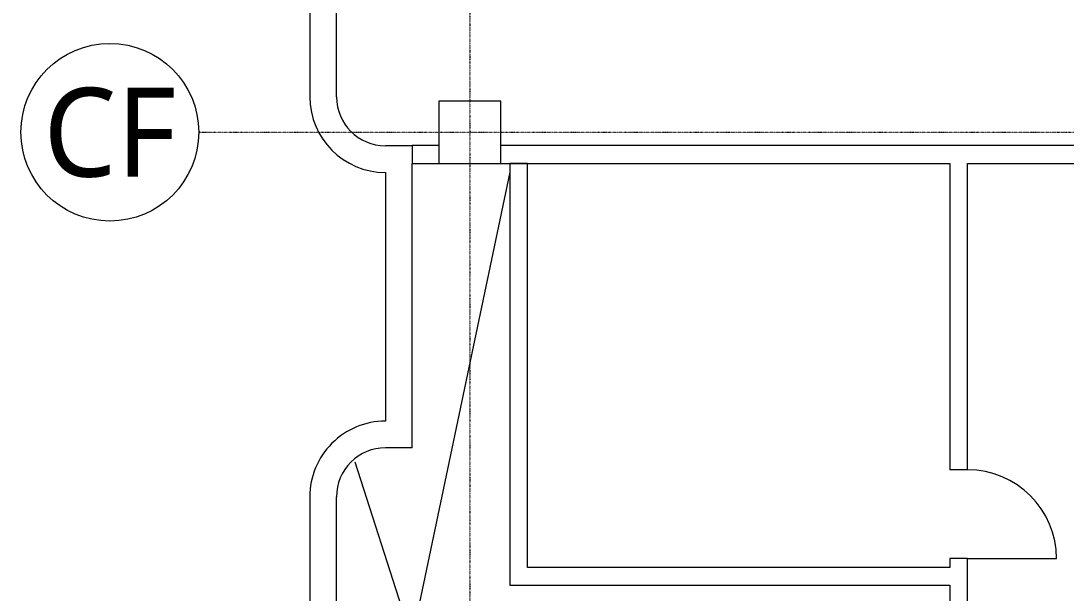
# Model space of a CAD drawing. Extents: x -177831 to -125285, y 4933 to 73531.
# Drawn here: x -177831 to -166073, y 13038 to 19478 of the extents above; entities that cross this region are included whole.
import ezdxf
from ezdxf.enums import TextEntityAlignment as Align

# ---------------------------------------------------------------- set-up
doc = ezdxf.new("R2010")
doc.units = 0
doc.header["$LTSCALE"] = 15
doc.linetypes.add('CUP- L30$0$JJP_三點線', pattern=[0.9, 0.3, -0.15, 0, -0.15, 0, -0.15, 0, -0.15])
for name, color, linetype in [('CUP- L30$0$A-OBJE-2D.Newcub', 252, 'Continuous'), ('CUP- L30$0$A-WALL-EX.Newcub', 252, 'Continuous'), ('CUP- L30$0$A-WALL-IN.Newcub', 252, 'Continuous'), ('CUP- L30$0$Door', 252, 'Continuous'), ('CUP- L30$0$S-COL.Newcub', 252, 'Continuous'), ('CUP- L30$0$S-GRID.Newcub', 252, 'Continuous')]:
    doc.layers.add(name, color=color, linetype=linetype)
doc.styles.add('CUP- L30$0$Standard', font='', dxfattribs={"width": 0.8})
doc.styles.get('CUP- L30$0$Standard').set_extended_font_data('Microsoft JhengHei')

# ---------------------------------------------------------------- blocks, each defined once
blk = doc.blocks.new('CUP- L30')
at = {"layer": 'CUP- L30$0$A-OBJE-2D.Newcub', "lineweight": 0}
for p, q in [((-172331, 17775), (-174281, 8475)), ((-172331, 9075), (-174071, 14513))]:
    blk.add_line(p, q, dxfattribs=at)
at = {"layer": 'CUP- L30$0$A-WALL-EX.Newcub', "lineweight": 0, "flags": 128}
for points in [[(-174581, 66896), (-174581, 18623)], [(-174281, 18623), (-174281, 66896)], [(-173731, 18075), (-173731, 18073)], [(-173431, 14673), (-173431, 17875)], [(-173731, 17773), (-173731, 14973)], [(-173431, 14673), (-173731, 14673)], [(-174581, 14123), (-174581, 6933)], [(-174281, 6933), (-174281, 14123)]]:
    blk.add_lwpolyline(points, dxfattribs=at)
at = {"layer": 'CUP- L30$0$A-WALL-EX.Newcub', "lineweight": 0}
for centre, radius, start, end in [((-173731, 18623), 850, 180, 270), ((-173731, 18623), 550, 180, 270), ((-173731, 14123), 850, 90, 180.0008), ((-173731, 14123), 550, 90, 180.0008)]:
    blk.add_arc(centre, radius, start, end, dxfattribs=at)
at = {"layer": 'CUP- L30$0$A-WALL-IN.Newcub', "lineweight": 0}
for p, q in [((-173431, 18075), (-173431, 17875)), ((-173431, 18075), (-173431, 17875)), ((-167296, 14426), (-167381, 14426)), ((-167181, 14426), (-167296, 14426)), ((-167296, 13426), (-167381, 13426)), ((-167181, 13426), (-167296, 13426))]:
    blk.add_line(p, q, dxfattribs=at)
at = {"layer": 'CUP- L30$0$A-WALL-IN.Newcub', "lineweight": 0, "flags": 128}
for points in [[(-173731, 18075), (-173431, 18075)], [(-173131, 18075), (-173431, 18075)], [(-162331, 18075), (-172431, 18075)], [(-173431, 17875), (-173131, 17875)], [(-172431, 17875), (-167381, 17875)], [(-172331, 17875), (-172331, 13126)], [(-172131, 17875), (-172331, 17875)], [(-172131, 13326), (-172131, 17875)], [(-167381, 17875), (-167381, 14426)], [(-167181, 17875), (-162331, 17875)], [(-167181, 14426), (-167181, 17875)], [(-167381, 13426), (-167381, 13326)], [(-167181, 8475), (-167181, 13426)], [(-167381, 13326), (-172131, 13326)], [(-172331, 13126), (-172131, 13126)], [(-172131, 13126), (-167381, 13126)], [(-167381, 13126), (-167381, 8475)]]:
    blk.add_lwpolyline(points, dxfattribs=at)
at = {"layer": 'CUP- L30$0$Door', "lineweight": 0}
for p, q in [((-167296, 14426), (-167381, 14426)), ((-167181, 14426), (-167296, 14426)), ((-167181, 14426), (-167296, 14426)), ((-167296, 13426), (-167381, 13426)), ((-167181, 13426), (-167296, 13426)), ((-167181, 13426), (-167296, 13426)), ((-167181, 13426), (-166181, 13426))]:
    blk.add_line(p, q, dxfattribs=at)
blk.add_arc((-167181, 13426), 1000, 0, 90, dxfattribs=at)
at = {"layer": 'CUP- L30$0$S-COL.Newcub', "lineweight": 0, "flags": 128}
blk.add_lwpolyline([(-173131, 17875), (-172431, 17875), (-172431, 18575), (-173131, 18575)], close=True, dxfattribs=at)
at = {"layer": 'CUP- L30$0$S-GRID.Newcub', "linetype": 'CUP- L30$0$JJP_三點線', "lineweight": 0}
for p, q in [((-172781, 71521), (-172781, 5216)), ((-175821, 18225), (-175831, 18225)), ((-175821, 18225), (-125495, 18225))]:
    blk.add_line(p, q, dxfattribs=at)
at = {"layer": 'CUP- L30$0$S-GRID.Newcub', "lineweight": 0}
blk.add_circle((-176831, 18225), 1000, dxfattribs=at)
at = {"layer": 'CUP- L30$0$S-GRID.Newcub', "linetype": 'CUP- L30$0$JJP_三點線', "lineweight": 0}
blk.add_point((-175821, 18225), dxfattribs=at)
blk.add_point((-175821, 18225), dxfattribs=at)
at = {"layer": 'CUP- L30$0$S-GRID.Newcub', "style": 'CUP- L30$0$Standard'}
blk.add_text('CF', height=1000, dxfattribs=at).set_placement((-176831, 18725), align=Align.TOP_CENTER)

msp = doc.modelspace()

# ---------------------------------------------------------------- block references
msp.add_blockref('CUP- L30', (0, 0))

doc.saveas('drawing.dxf')
